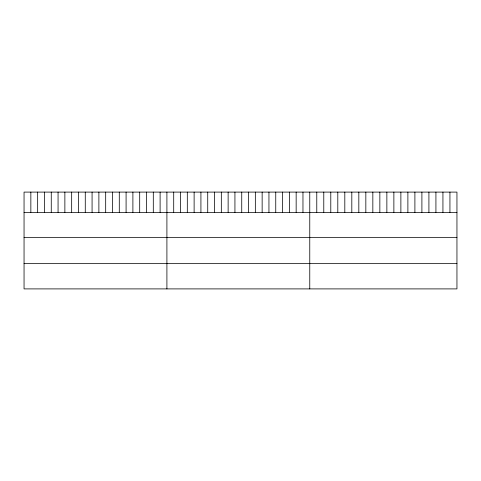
<?xml version="1.0" encoding="UTF-8"?>
<svg xmlns="http://www.w3.org/2000/svg" width="481" height="481" viewBox="0 0 481 481"><rect width="100%" height="100%" fill="white"/><g stroke="black" fill="none" stroke-linecap="round" stroke-linejoin="round"><path stroke-width="0.72" d="M456.95 212.361L456.95 288.901L24.05 288.901L24.05 192.099L456.95 192.099L456.95 212.361L24.05 212.361M24.05 237.62L456.95 237.62M24.05 263.642L456.95 263.642M449.939 192.099L449.939 212.361M442.935 192.099L442.935 212.361M435.924 192.099L435.924 212.361M428.914 192.099L428.914 212.361M421.903 192.099L421.903 212.361M414.899 192.099L414.899 212.361M407.888 192.099L407.888 212.361M400.877 192.099L400.877 212.361M393.873 192.099L393.873 212.361M386.862 192.099L386.862 212.361M379.852 192.099L379.852 212.361M372.841 192.099L372.841 212.361M365.837 192.099L365.837 212.361M358.826 192.099L358.826 212.361M351.815 192.099L351.815 212.361M344.811 192.099L344.811 212.361M337.8 192.099L337.8 212.361M330.79 192.099L330.79 212.361M323.779 192.099L323.779 212.361M316.775 192.099L316.775 212.361M309.764 192.099L309.764 288.901M302.964 192.099L302.964 212.361M296.158 192.099L296.158 212.361M289.358 192.099L289.358 212.361M282.551 192.099L282.551 212.361M275.751 192.099L275.751 212.361M268.945 192.099L268.945 212.361M262.145 192.099L262.145 212.361M255.345 192.099L255.345 212.361M248.539 192.099L248.539 212.361M241.739 192.099L241.739 212.361M234.932 192.099L234.932 212.361M228.132 192.099L228.132 212.361M221.326 192.099L221.326 212.361M214.526 192.099L214.526 212.361M207.726 192.099L207.726 212.361M200.92 192.099L200.92 212.361M194.12 192.099L194.12 212.361M187.313 192.099L187.313 212.361M180.513 192.099L180.513 212.361M173.707 192.099L173.707 212.361M166.907 192.099L166.907 288.901M160.107 192.099L160.107 212.361M153.301 192.099L153.301 212.361M146.501 192.099L146.501 212.361M139.694 192.099L139.694 212.361M132.894 192.099L132.894 212.361M126.088 192.099L126.088 212.361M119.288 192.099L119.288 212.361M112.488 192.099L112.488 212.361M105.682 192.099L105.682 212.361M98.882 192.099L98.882 212.361M92.075 192.099L92.075 212.361M85.275 192.099L85.275 212.361M78.469 192.099L78.469 212.361M71.669 192.099L71.669 212.361M64.869 192.099L64.869 212.361M58.063 192.099L58.063 212.361M51.263 192.099L51.263 212.361M44.456 192.099L44.456 212.361M37.656 192.099L37.656 212.361M30.85 192.099L30.85 212.361"/></g></svg>
